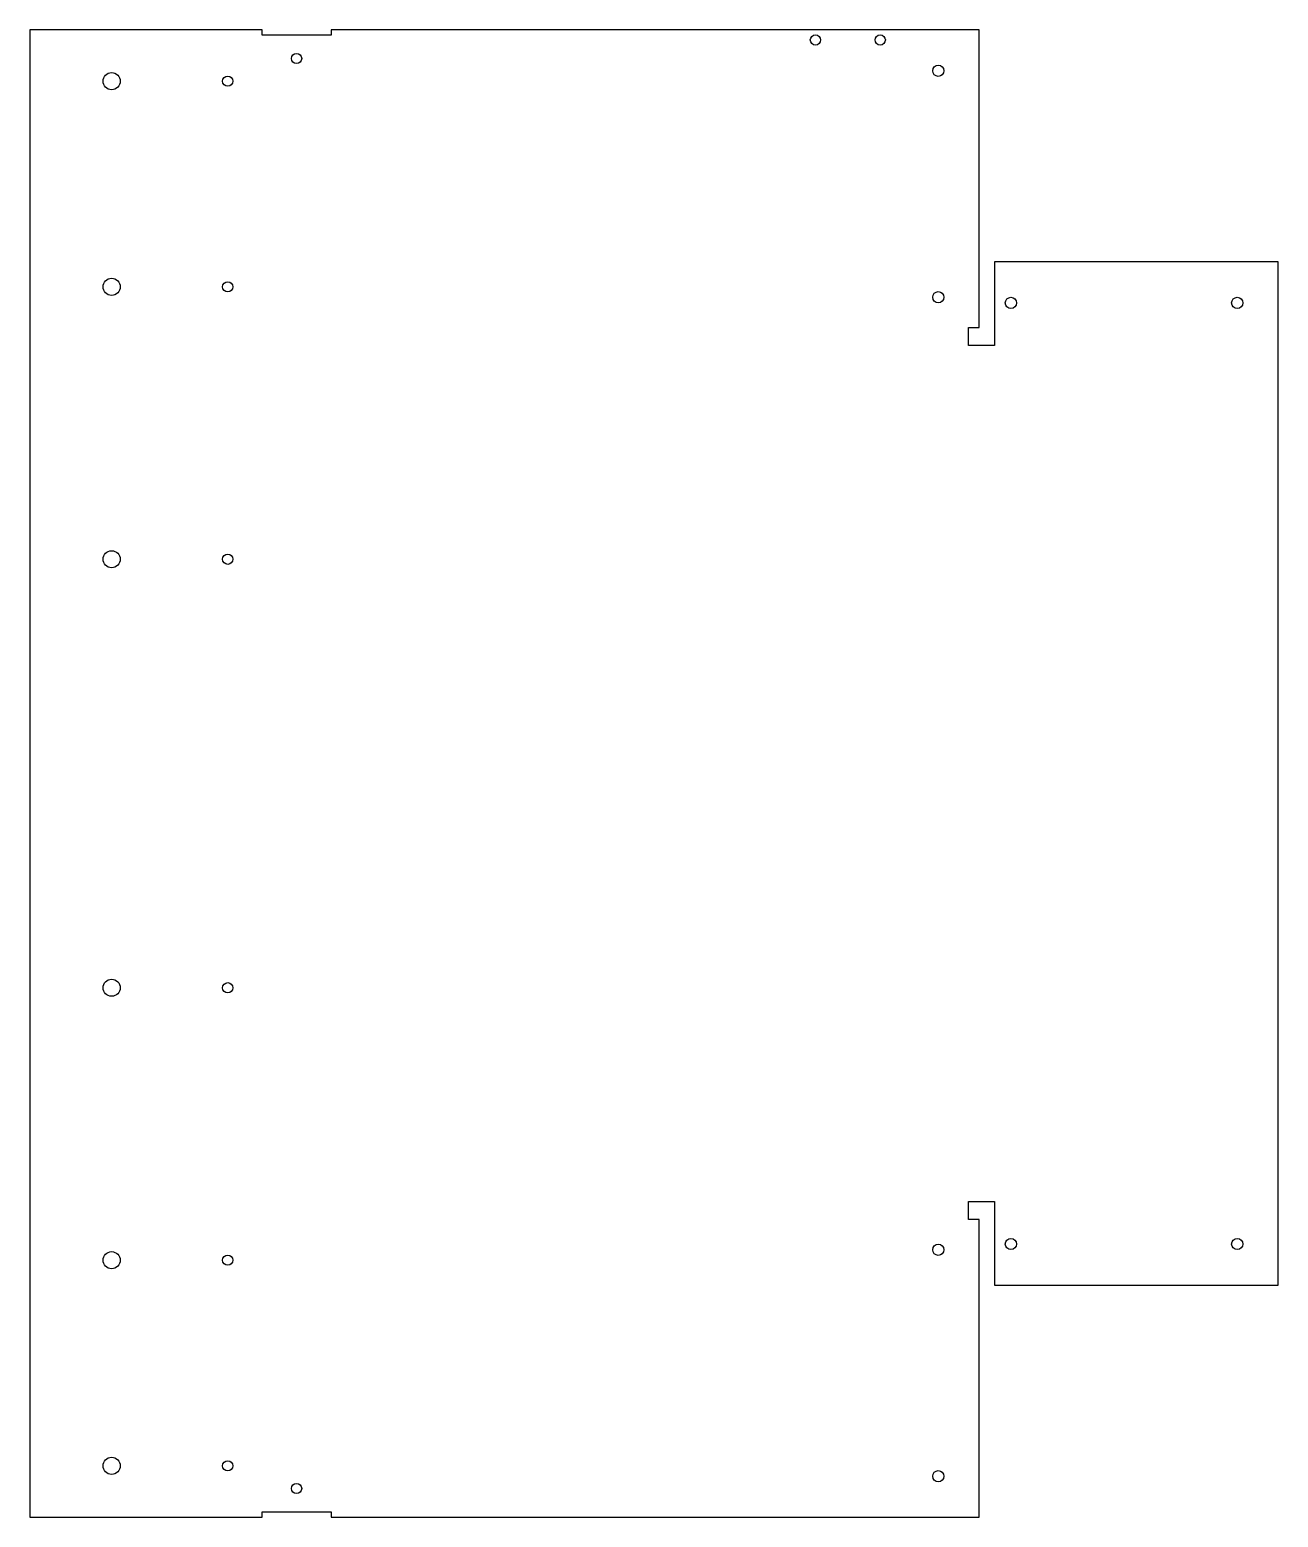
# Model space of a CAD drawing. Header units: millimetres. Extents: x -88 to 277, y 0 to 436.
import ezdxf

# ---------------------------------------------------------------- set-up
doc = ezdxf.new("R2010")
doc.units = ezdxf.units.MM

msp = doc.modelspace()

# ---------------------------------------------------------------- linework, layer by layer
msp.add_lwpolyline([(-20.2, 434.04), (-20.2, 435.63), (-88.28, 435.63), (-88.28, 0), (-20.2, 0), (-20.2, 1.59), (0, 1.59), (0, 0), (189.9, 0), (189.9, 87.16), (186.72, 87.16), (186.72, 90.75), (186.72, 92.44), (190.32, 92.44), (194.32, 92.44), (194.32, 68.01), (277.48, 68.01), (277.48, 367.63), (194.32, 367.63), (194.32, 343.19), (190.32, 343.19), (186.72, 343.19), (186.72, 344.88), (186.72, 348.47), (189.9, 348.47), (189.9, 435.63), (0, 435.63), (0, 434.04)], close=True)
for centre, radius in [((141.88, 432.63), 1.5), ((160.88, 432.63), 1.5), ((-10.1, 427.22), 1.5), ((-64.28, 420.58), 2.5), ((177.89, 423.62), 1.65), ((-30.28, 420.58), 1.5), ((-64.28, 360.35), 2.5), ((-30.28, 360.35), 1.5), ((177.89, 357.3), 1.65), ((199.15, 355.62), 1.65), ((265.47, 355.62), 1.65), ((-64.28, 280.57), 2.5), ((-30.28, 280.57), 1.5), ((-64.28, 155.07), 2.5), ((-30.28, 155.07), 1.5), ((177.89, 78.33), 1.65), ((199.15, 80.02), 1.65), ((265.47, 80.02), 1.65), ((-64.28, 75.28), 2.5), ((-30.28, 75.28), 1.5), ((-64.28, 15.06), 2.5), ((-30.28, 15.06), 1.5), ((177.89, 12.01), 1.65), ((-10.1, 8.41), 1.5)]:
    msp.add_circle(centre, radius)

doc.saveas('drawing.dxf')
